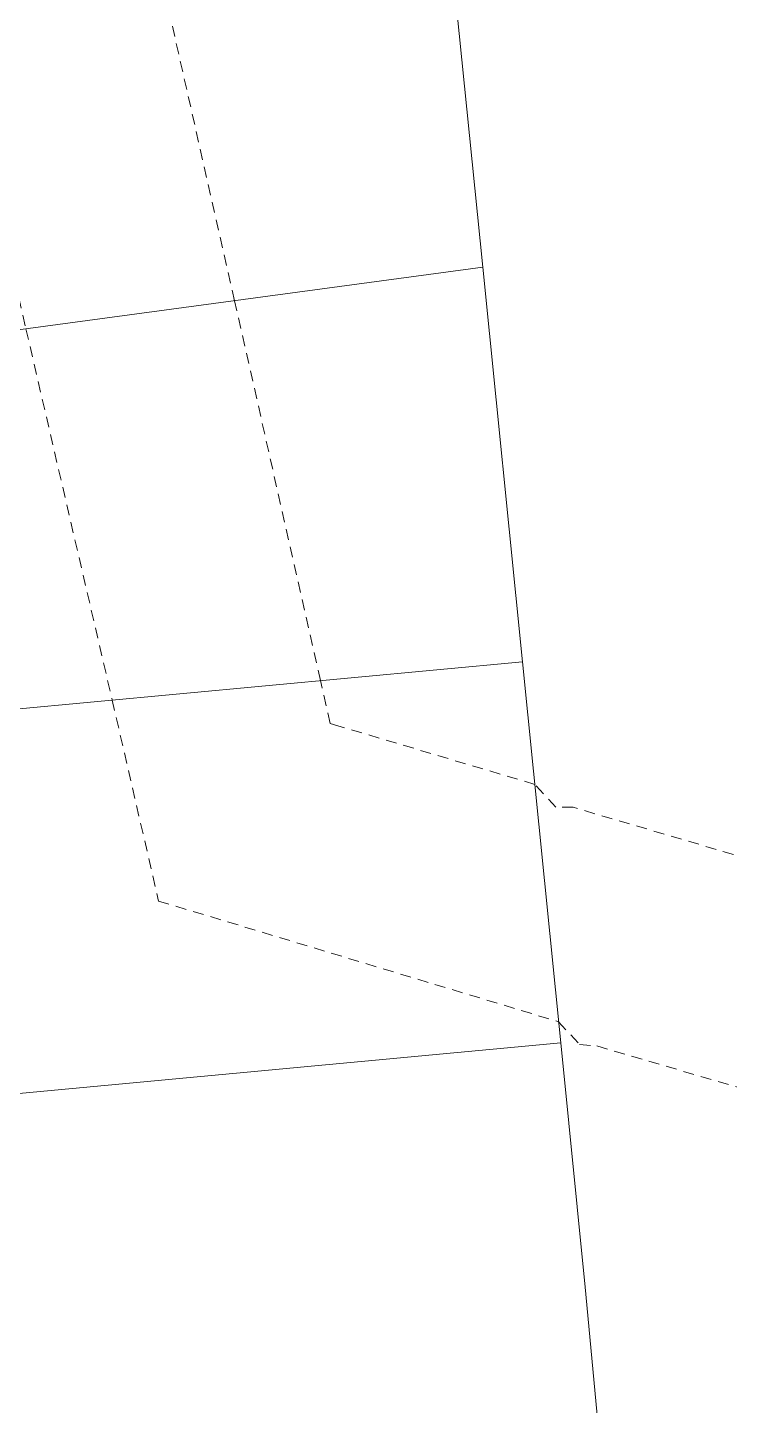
# Model space of a CAD drawing. Header units: metres. Extents: x 302050 to 303650, y 6239465 to 6240758.
# Drawn here: x 302748.8 to 302943.3, y 6239900.3 to 6240281.9 of the extents above; entities that cross this region are included whole.
import ezdxf

# ---------------------------------------------------------------- set-up
doc = ezdxf.new("R2010")
doc.units = ezdxf.units.M
doc.linetypes.add('Dash', pattern=[5, 3, -2])
doc.layers.add('Cadastre Easements_SP_EXT', color=9, linetype='Continuous', lineweight=5)
doc.layers.add('Cadastre Land Parcels_SP_EXT', color=9, linetype='Continuous', lineweight=5)

msp = doc.modelspace()

# ---------------------------------------------------------------- linework, layer by layer
at = {"layer": 'Cadastre Easements_SP_EXT', "linetype": 'Dash'}
for points in [[(303021.13, 6240030.26), (302899.97, 6240065.96), (302895.18, 6240065.97), (302889.34, 6240072.29), (302834.75, 6240088.55), (302832.66, 6240089.17), (302829.97, 6240101.04), (302806.15, 6240206.26), (302784.69, 6240301)], [(302725.98, 6240294.78), (302748.34, 6240198.46), (302772.25, 6240095.65), (302785.1, 6240039.99), (302895.95, 6240006.55), (302901.77, 6240000.26), (302906.6, 6239999.84), (303022.42, 6239965.92)]]:
    msp.add_lwpolyline(points, dxfattribs=at)
at = {"layer": 'Cadastre Land Parcels_SP_EXT', "linetype": 'Continuous'}
for points in [[(302682.41, 6240189.56), (302874.94, 6240215.55), (302874.94, 6240215.55), (302865.48, 6240309.56)], [(302695.96, 6240088.53), (302885.93, 6240106.26), (302885.93, 6240106.26), (302874.94, 6240215.55), (302682.41, 6240189.56)]]:
    msp.add_lwpolyline(points, dxfattribs=at)
for points in [[(302896.54, 6240000.72), (302885.93, 6240106.26), (302695.96, 6240088.53), (302705.82, 6239982.92), (302896.54, 6240000.72)], [(302906.83, 6239895.68), (302903.35, 6239933.01), (302896.54, 6240000.72), (302705.82, 6239982.92), (302715.62, 6239877.84), (302906.83, 6239895.68)]]:
    msp.add_lwpolyline(points, close=True, dxfattribs=at)

doc.saveas('drawing.dxf')
